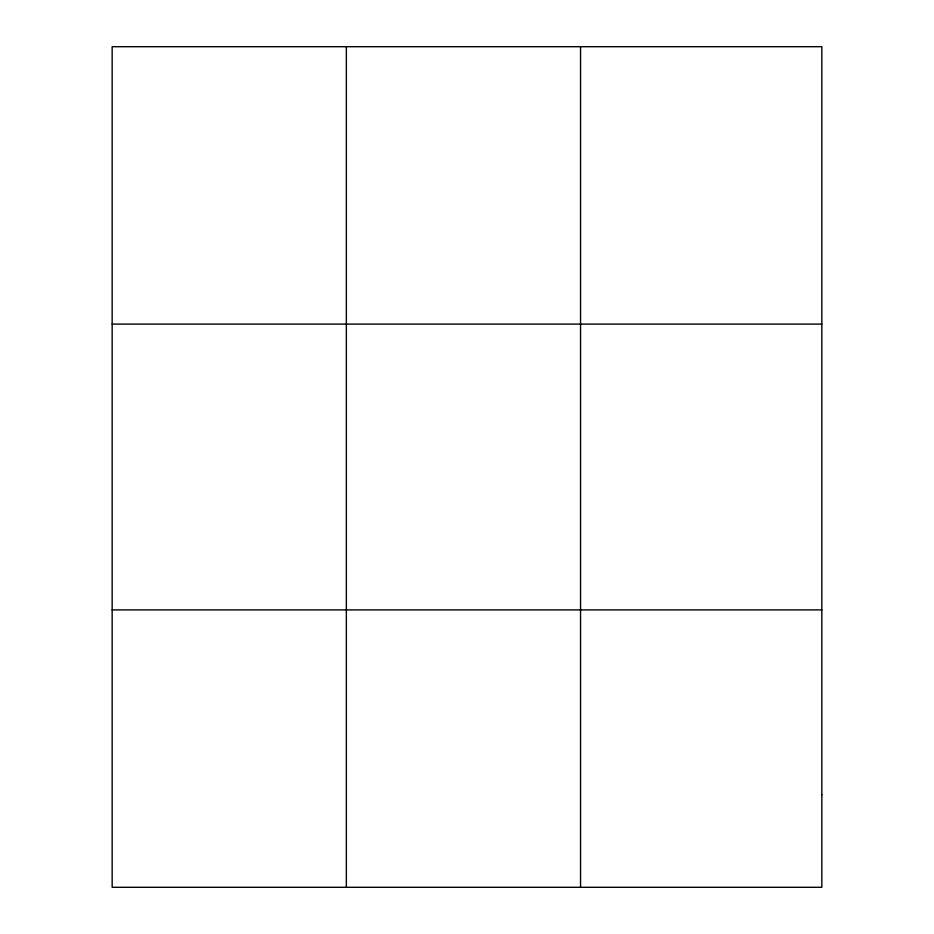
<?xml version="1.0" encoding="UTF-8"?>
<svg xmlns="http://www.w3.org/2000/svg" width="934" height="934" viewBox="0 0 934 934"><rect width="100%" height="100%" fill="white"/><g stroke="black" fill="none" stroke-linecap="round" stroke-linejoin="round"><path stroke-width="1.4" d="M346.351 887.3L346.351 46.7M580.551 887.3L580.551 46.7M112.162 324.098L821.838 324.098M112.162 609.902L821.838 609.902M821.838 794.834L821.838 887.3L112.162 887.3L112.162 46.7L821.838 46.7L821.838 794.834"/></g></svg>
